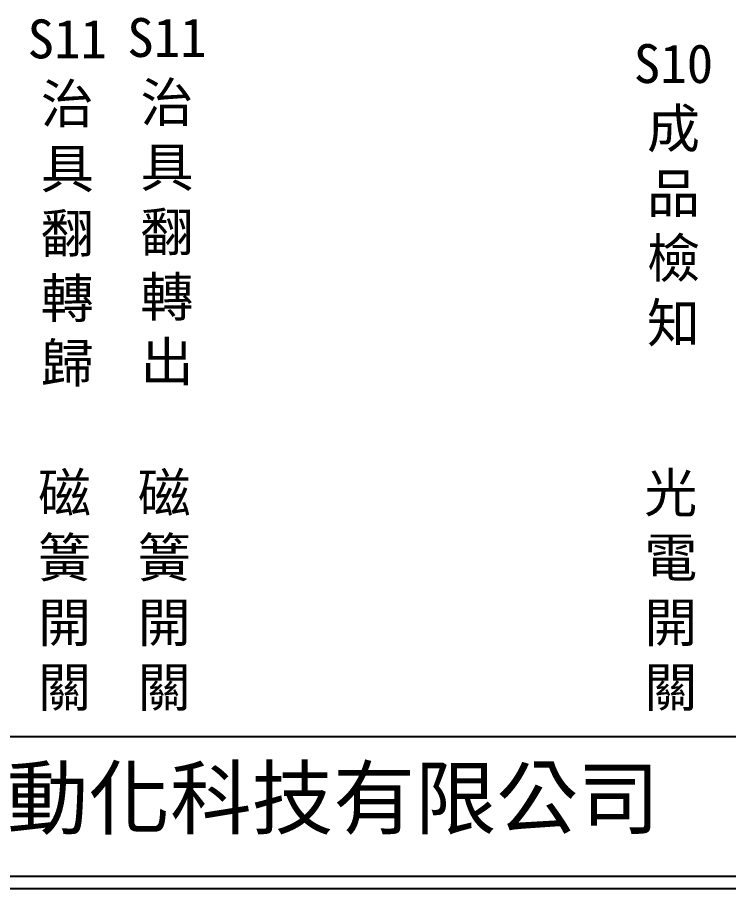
# Model space of a CAD drawing. Extents: x 275 to 562, y 265 to 469.
# Drawn here: x 339.1 to 410.5, y 264.9 to 352.3 of the extents above; entities that cross this region are included whole.
import ezdxf

# ---------------------------------------------------------------- set-up
doc = ezdxf.new("R2010")
doc.units = 0
doc.layers.add('圖框層', color=7, linetype='CONTINUOUS')
doc.layers.add('標尺寸層', color=3, linetype='CONTINUOUS')
doc.styles.add('CNS', font='romanc.shx', dxfattribs={"bigfont": 'chineset.shx'})
doc.styles.add('STSL', font='kaiu.ttf')

msp = doc.modelspace()

# ---------------------------------------------------------------- linework, layer by layer
at = {"layer": '圖框層', "color": 7}
for p, q in [((276.148, 280.195), (560.648, 280.195)), ((276.148, 266.195), (560.648, 266.195)), ((274.898, 264.945), (561.898, 264.945))]:
    msp.add_line(p, q, dxfattribs=at)

# ---------------------------------------------------------------- texts
at = {"layer": '圖框層', "color": 4, "style": 'STSL'}
msp.add_text('泓陞自動化科技有限公司', height=6, dxfattribs=at).set_placement((313.501, 271.022))
at = {"layer": '標尺寸層', "color": 7, "char_height": 3.9, "width": 4.96081, "attachment_point": 5, "style": 'CNS'}
for s, insert in [('{\\fDFKai-SB|b0|i0|c136|p65;S11治具翻轉歸}', (344.107, 333.687)), ('{\\fDFKai-SB|b0|i0|c136|p65;S11治具翻轉出}', (354.107, 333.821)), ('{\\fDFKai-SB|b0|i0|c136|p65;S10成品檢知}', (404.927, 334.46)), ('{\\fDFKai-SB|b0|i0|c136|p65;磁簧開關}', (343.832, 294.665)), ('{\\fDFKai-SB|b0|i0|c136|p65;磁簧開關}', (353.832, 294.665)), ('{\\fDFKai-SB|b0|i0|c136|p65;光電開關}', (404.652, 294.665))]:
    msp.add_mtext(s, dxfattribs=dict(at, insert=insert))

doc.saveas('drawing.dxf')
